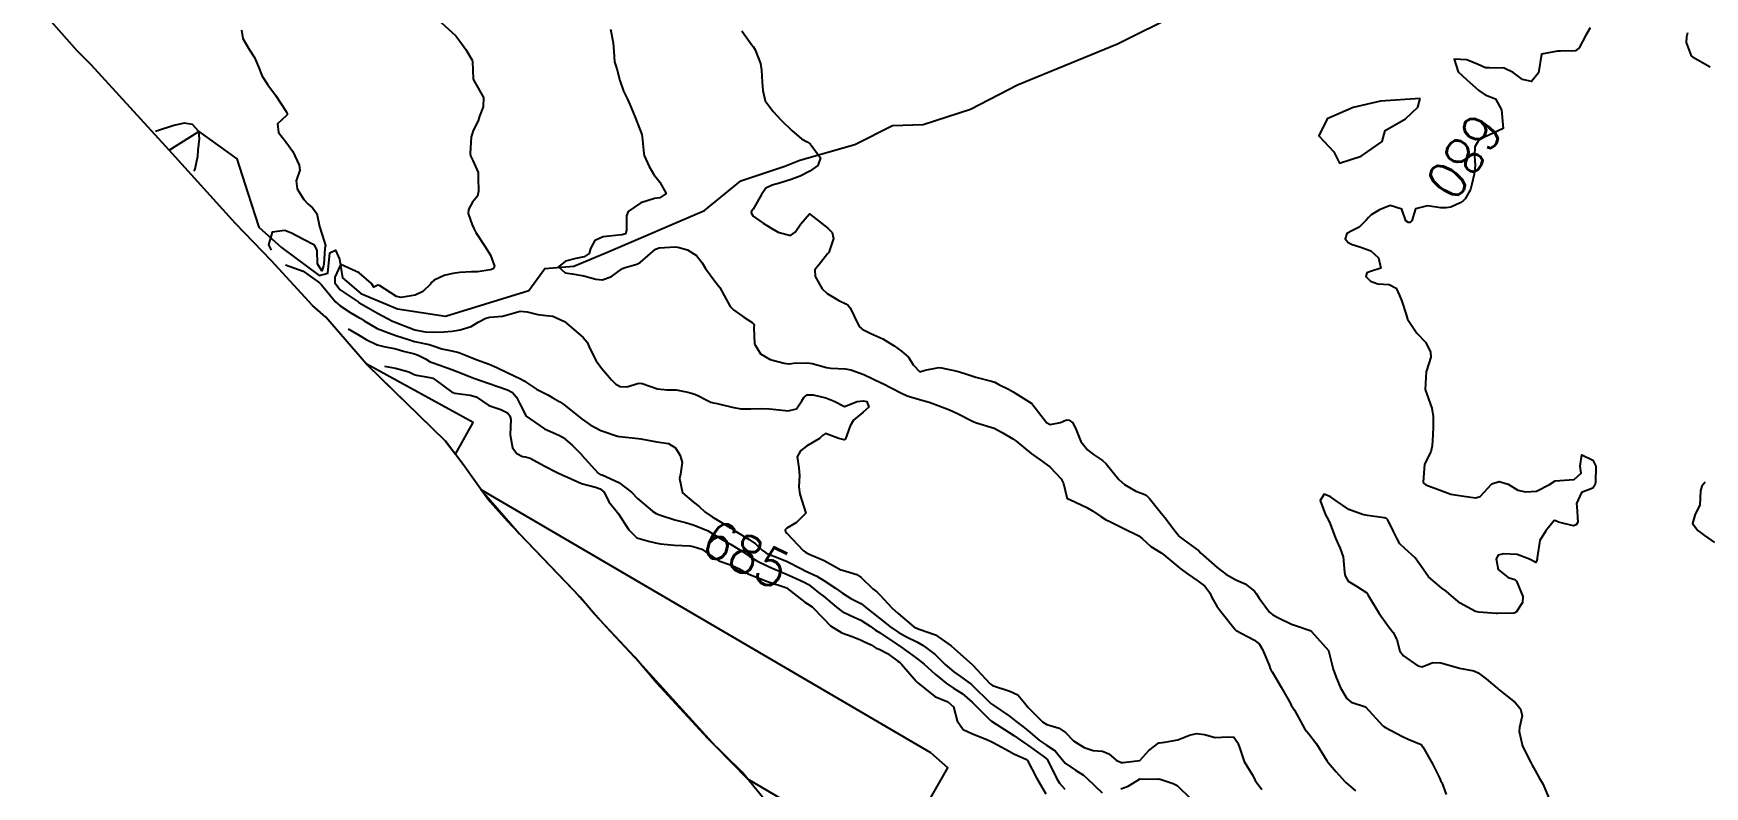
# Model space of a CAD drawing. Header units: metres. Extents: x 298520 to 308411, y 7433745 to 7450750.
# Drawn here: x 300503.5 to 300682, y 7448375.4 to 7448455.9 of the extents above; entities that cross this region are included whole.
import ezdxf
from ezdxf.enums import TextEntityAlignment as Align

# ---------------------------------------------------------------- set-up
doc = ezdxf.new("R2010")
doc.units = ezdxf.units.M
doc.header["$LTSCALE"] = 10
for name, color, linetype in [('Area', 45, 'Continuous'), ('Cotas', 45, 'Continuous'), ('Curvas de Nivel 1m', 11, 'Continuous'), ('Curvas de Nivel 5m', 15, 'Continuous'), ('Edificações', 30, 'Continuous'), ('Hidrografia', 140, 'Continuous')]:
    doc.layers.add(name, color=color, linetype=linetype)
doc.styles.add('Style-STANDARD', font='STANDARD.shx')

msp = doc.modelspace()

# ---------------------------------------------------------------- linework, layer by layer
at = {"layer": 'Area'}
msp.add_polyline3d([(300582.36, 7448373.05, 689.95), (300579.2, 7448376.9, 690.56), (300575.54, 7448380.5, 691.03), (300570.05, 7448386.47, 691.04), (300567.74, 7448389.2, 690.54), (300563.43, 7448393.79, 690.01), (300561.91, 7448395.61, 689.76), (300555.42, 7448402.39, 686.27), (300554.16, 7448403.73, 686.22), (300553.84, 7448404.08, 686.26), (300552.06, 7448406.07, 686.2), (300549.41, 7448409.8, 686.38), (300547.53, 7448412.29, 686.25), (300539.08, 7448420.51, 687.53), (300534.73, 7448425.53, 683.77), (300533.32, 7448426.8, 689.67), (300528.94, 7448431.54, 688.06), (300525.08, 7448435.53, 684.48), (300518, 7448443.38, 698.36), (300509.67, 7448452.51, 684.81), (300508.19, 7448454, 696.1), (300503.51, 7448459.27, 697.48)], dxfattribs=at)
at = {"layer": 'Curvas de Nivel 1m', "flags": 128}
for points, elevation in [([(300547.01, 7448457.07), (300548.61, 7448455.6), (300549.07, 7448455.04), (300549.69, 7448454.13), (300550.38, 7448453.02), (300550.42, 7448452.86), (300550.49, 7448451.02), (300550.56, 7448450.83), (300551.6, 7448449.01), (300551.54, 7448448), (300551.15, 7448447.01), (300551, 7448446.52), (300550.49, 7448445.49), (300550.32, 7448445.02), (300550.28, 7448444.82), (300550.15, 7448443.02), (300550.2, 7448442.77), (300550.46, 7448442.28), (300551.02, 7448441.01), (300551.03, 7448440.42), (300551.05, 7448439.01), (300550.95, 7448438.47), (300550.4, 7448437.82), (300549.98, 7448437.03), (300549.96, 7448436.6), (300550.38, 7448435.39), (300550.55, 7448435.02), (300550.78, 7448434.6), (300551.81, 7448433.01), (300552.33, 7448432.17), (300552.75, 7448431), (300552.6, 7448430.71), (300552.32, 7448430.58), (300550.94, 7448430.39), (300550.31, 7448430.37), (300549.04, 7448430.31), (300548.31, 7448430.22), (300547.38, 7448429.99), (300546.3, 7448429.48), (300546.08, 7448429.29), (300545.93, 7448429.07), (300545.1, 7448428.27), (300544.28, 7448427.89), (300542.79, 7448427.63), (300542.28, 7448427.75), (300540.49, 7448428.93), (300540.29, 7448428.96), (300539.88, 7448428.73), (300539.63, 7448429.15), (300538.31, 7448430.27), (300536.36, 7448431.15), (300536.32, 7448431.13), (300535.69, 7448429.81), (300535.72, 7448429.2), (300536.29, 7448428.46), (300538.19, 7448427.17), (300538.27, 7448427.12), (300539.51, 7448426.4), (300540.26, 7448425.98), (300541.88, 7448425.12), (300542.25, 7448424.96), (300542.51, 7448424.85), (300544.24, 7448424.18), (300545.36, 7448423.96), (300546.24, 7448423.92), (300547.34, 7448423.96), (300548.24, 7448424.04), (300549.1, 7448424.18), (300550.25, 7448424.55), (300550.56, 7448424.7), (300551.03, 7448425.01), (300551.82, 7448425.44), (300552.26, 7448425.55), (300553.6, 7448425.65), (300554.26, 7448425.82), (300555.5, 7448426.19), (300556.26, 7448426.12), (300557.38, 7448425.82), (300558.26, 7448425.72), (300559, 7448425.66), (300560.25, 7448425.08), (300560.46, 7448424.9), (300562.23, 7448423.36), (300562.67, 7448422.88), (300562.99, 7448422.1), (300563.63, 7448420.87), (300564.19, 7448420.07), (300565.25, 7448418.84), (300565.7, 7448418.37), (300566.17, 7448418.12), (300566.88, 7448418.1), (300568.17, 7448418.49), (300568.54, 7448418.43), (300570.16, 7448417.86), (300571.17, 7448417.78), (300572.16, 7448417.76), (300573.4, 7448417.51), (300574.16, 7448417.31), (300574.56, 7448417.14), (300575.28, 7448416.72), (300575.88, 7448416.45), (300576.15, 7448416.38), (300576.55, 7448416.3), (300578.15, 7448415.92), (300579.08, 7448415.75), (300580.14, 7448415.75), (300581.26, 7448415.77), (300582.14, 7448415.73), (300583.15, 7448415.62), (300584.14, 7448415.51), (300585.02, 7448415.74), (300585.58, 7448416.61), (300585.8, 7448416.96), (300586.16, 7448417.24), (300586.79, 7448417.22), (300588.16, 7448416.92), (300589.02, 7448416.56), (300590.15, 7448416), (300591.48, 7448416.53), (300592.15, 7448416.61), (300592.51, 7448416.52), (300592.74, 7448415.92), (300592.14, 7448415.37), (300591.11, 7448414.54), (300590.73, 7448413.94), (300590.23, 7448412.55), (300590.1, 7448412.43), (300589.53, 7448412.56), (300588.11, 7448413.09), (300587.8, 7448412.88), (300587.46, 7448412.58), (300586.09, 7448411.75), (300585.44, 7448411.26), (300585.1, 7448410.61), (300585.25, 7448409.42), (300585.35, 7448408.61), (300585.25, 7448407.4), (300585.36, 7448406.61), (300586.01, 7448404.6), (300585.01, 7448403.59), (300583.99, 7448402.98), (300583.8, 7448402.8), (300583.85, 7448402.62), (300583.98, 7448402.47), (300585.71, 7448400.6), (300585.96, 7448400.42), (300586.31, 7448400.24), (300587.95, 7448399.54), (300589.75, 7448398.55), (300589.93, 7448398.49), (300591.44, 7448398.04), (300591.92, 7448397.71), (300593.18, 7448396.51), (300593.58, 7448396.18), (300593.91, 7448395.86), (300595.19, 7448394.49), (300595.88, 7448393.86), (300597.56, 7448392.45), (300597.75, 7448392.34), (300597.86, 7448392.29), (300598.1, 7448392.2), (300599.85, 7448391.6), (300601.54, 7448390.41), (300601.84, 7448390.13), (300603.81, 7448388.38), (300605.71, 7448386.36), (300605.79, 7448386.29), (300605.96, 7448386.19), (300607.78, 7448385.55), (300608.64, 7448385.18), (300609.37, 7448384.32), (300609.77, 7448383.82), (300611.27, 7448382.29), (300611.74, 7448382.01), (300613.07, 7448381.61), (300613.73, 7448381.14), (300614.61, 7448380.25), (300615.72, 7448379.55), (300616.71, 7448379.23), (300617.71, 7448379.15), (300618.36, 7448378.86), (300619.17, 7448378.2), (300619.7, 7448377.96), (300619.92, 7448377.96), (300621.69, 7448378.17), (300622.64, 7448379.23), (300623.72, 7448380.04), (300623.8, 7448380.06), (300624.34, 7448380.13), (300625.52, 7448380.33), (300625.73, 7448380.38), (300626.99, 7448380.85), (300627.73, 7448381.04), (300628.59, 7448380.95), (300629.73, 7448380.6), (300631.08, 7448380.7), (300631.73, 7448380.66), (300632.14, 7448380.05), (300632.4, 7448379.35), (300632.82, 7448378.04), (300633.68, 7448376.67), (300633.9, 7448376.26), (300634.01, 7448376.03), (300634.71, 7448375.06)], 683), ([(300525.72, 7448456.22), (300525.86, 7448455.32), (300526.59, 7448454.1), (300527.14, 7448453.3), (300527.56, 7448452.28), (300527.96, 7448451.29), (300528.55, 7448450.36), (300529.36, 7448449.27), (300530.52, 7448447.5), (300530.61, 7448447.26), (300530.61, 7448447.16), (300530.51, 7448447.04), (300529.57, 7448446.2), (300529.7, 7448445.27), (300530.48, 7448444.27), (300531.22, 7448443.25), (300531.9, 7448441.79), (300531.95, 7448441.24), (300531.57, 7448440.1), (300531.67, 7448439.25), (300532.4, 7448438.12), (300532.81, 7448437.65), (300533.31, 7448437.23), (300533.77, 7448436.6), (300534.08, 7448435.21), (300534.36, 7448434.32), (300534.7, 7448433.21), (300534.65, 7448432.89), (300534.54, 7448431.21), (300534.51, 7448431.01), (300534.31, 7448430.49), (300533.87, 7448431.22), (300533.81, 7448432.69), (300533.53, 7448433.22), (300532.35, 7448433.83), (300531.09, 7448434.53), (300530.37, 7448434.81), (300529.01, 7448434.63), (300528.61, 7448433.28), (300528.91, 7448432.7)], 684), ([(300565.14, 7448456.33), (300565.43, 7448454.84), (300565.5, 7448453.93), (300565.56, 7448452.84), (300565.81, 7448452.07), (300566.14, 7448450.84), (300566.55, 7448449.68), (300566.96, 7448448.83), (300567.31, 7448448.03), (300567.82, 7448446.82), (300568.49, 7448445.07), (300568.54, 7448444.81), (300568.7, 7448443.04), (300568.75, 7448442.81), (300569.29, 7448441.64), (300569.76, 7448440.79), (300570.43, 7448439.96), (300571.08, 7448438.77), (300570.41, 7448438.28), (300569.85, 7448438.23), (300568.4, 7448437.77), (300567.04, 7448436.82), (300566.84, 7448436.37), (300566.85, 7448434.83), (300566.75, 7448434.44), (300566.37, 7448434.33), (300565, 7448434.21), (300564.36, 7448434.11), (300563.49, 7448433.74), (300563.02, 7448432.87), (300562.86, 7448432.35), (300562.33, 7448431.98), (300561.43, 7448431.79), (300560.33, 7448431.52), (300559.59, 7448430.91), (300560.31, 7448430.29), (300561.05, 7448430.16), (300562.31, 7448429.97), (300563.57, 7448429.6), (300564.3, 7448429.52), (300565.26, 7448429.9), (300566.32, 7448430.65), (300566.43, 7448430.72), (300566.7, 7448430.83), (300567.95, 7448431.19), (300568.33, 7448431.38), (300569.97, 7448432.79), (300570.34, 7448432.96), (300572.07, 7448433.04), (300572.35, 7448433.01), (300573.36, 7448432.75), (300574.34, 7448432.12), (300574.95, 7448431.36), (300575.3, 7448430.73), (300576.3, 7448429.37), (300576.82, 7448428.7), (300577.51, 7448427.47), (300577.92, 7448426.69), (300578.27, 7448426.31), (300579.4, 7448425.54), (300580.26, 7448424.97), (300580.42, 7448424.83), (300580.48, 7448424.67), (300580.47, 7448424.45), (300580.52, 7448422.67), (300581.17, 7448421.62), (300582.21, 7448421.02), (300583.7, 7448420.63), (300584.2, 7448420.56), (300584.26, 7448420.56), (300584.7, 7448420.61), (300586.2, 7448420.67), (300586.69, 7448420.59), (300588.2, 7448420.16), (300588.68, 7448420.08), (300590.2, 7448420.02), (300590.83, 7448419.9), (300592.19, 7448419.4), (300594.12, 7448418.5), (300594.17, 7448418.47), (300594.22, 7448418.46), (300596.16, 7448417.44), (300596.83, 7448417.14), (300598.16, 7448416.75), (300599.17, 7448416.44), (300600.15, 7448416.08), (300601.35, 7448415.62), (300602.14, 7448415.27), (300603.89, 7448414.38), (300604.12, 7448414.29), (300604.25, 7448414.25), (300606.12, 7448413.69), (300606.99, 7448413.22), (300608.11, 7448412.55), (300608.44, 7448412.33), (300610.09, 7448410.98), (300611.03, 7448410.3), (300612.07, 7448409.53), (300613.28, 7448408.27), (300613.53, 7448407.75), (300613.87, 7448406.26), (300613.93, 7448406.16), (300614.03, 7448406.11), (300614.26, 7448406.03), (300616.02, 7448405.21), (300616.62, 7448404.83), (300617.5, 7448404.22), (300618.01, 7448403.92), (300618.54, 7448403.67), (300619.99, 7448402.96), (300621.57, 7448402.17), (300621.98, 7448401.84), (300622.84, 7448401.02), (300623.96, 7448400.34), (300624.26, 7448400.14), (300625.94, 7448398.72), (300626.77, 7448398.11), (300627.93, 7448397.33), (300628.62, 7448396.79), (300629.16, 7448396.08), (300629.39, 7448395.56), (300629.9, 7448394.65), (300630.34, 7448394.07), (300631.86, 7448392.14), (300631.97, 7448392.05), (300633.85, 7448391.06), (300634.44, 7448390.61), (300634.8, 7448390.02), (300635.48, 7448388.34), (300635.61, 7448388), (300635.67, 7448387.86), (300635.81, 7448387.63), (300636.78, 7448385.99), (300637.78, 7448384.24), (300637.86, 7448384.07), (300637.91, 7448383.98), (300638.19, 7448383.55), (300639.05, 7448381.96), (300639.3, 7448381.52), (300639.73, 7448381.02), (300640.55, 7448379.94), (300641.69, 7448378.07), (300641.79, 7448377.93), (300642.66, 7448376.94), (300643.58, 7448375.91), (300643.67, 7448375.82), (300644.7, 7448374.93)], 682), ([(300579.16, 7448456.15), (300580.22, 7448454.67), (300580.39, 7448454.46), (300580.6, 7448454.11), (300581.16, 7448452.65), (300581.29, 7448451.94), (300581.36, 7448450.65), (300581.43, 7448449.77), (300581.67, 7448448.65), (300582.52, 7448447.52), (300583.34, 7448446.63), (300584.5, 7448445.48), (300585.53, 7448444.6), (300586.16, 7448444.27), (300586.48, 7448444.07), (300587.58, 7448442.58), (300587.29, 7448441.75), (300586.45, 7448441.15), (300585.4, 7448440.61), (300584.72, 7448440.34), (300584.44, 7448440.26), (300583.2, 7448439.87), (300582.43, 7448439.66), (300581.74, 7448439.34), (300581.26, 7448438.66), (300580.4, 7448437.09), (300580.22, 7448436.85), (300580.17, 7448436.67), (300580.39, 7448436.33), (300581.46, 7448435.57), (300582.37, 7448435.02), (300583.04, 7448434.63), (300584.36, 7448434.25), (300584.86, 7448434.61), (300585.46, 7448435.52), (300586.39, 7448436.59), (300588.37, 7448435.04), (300588.83, 7448434.57), (300588.98, 7448433.94), (300588.51, 7448432.57), (300588.45, 7448432.46), (300588.34, 7448432.3), (300587.57, 7448431.33), (300586.96, 7448430.58), (300586.99, 7448429.9), (300587.77, 7448428.58), (300588.29, 7448428.07), (300589.52, 7448427.31), (300590.28, 7448426.96), (300590.52, 7448426.8), (300590.74, 7448426.54), (300591.17, 7448425.63), (300591.72, 7448424.53), (300591.99, 7448424.28), (300592.24, 7448424.14), (300592.95, 7448423.8), (300594.23, 7448423.21), (300595.45, 7448422.49), (300596.22, 7448421.92), (300596.99, 7448421.25), (300597.49, 7448420.46), (300598.19, 7448419.68), (300598.77, 7448419.87), (300600.2, 7448420.16), (300600.49, 7448420.13), (300602.19, 7448419.77), (300603.09, 7448419.49), (300604.18, 7448419.14), (300605.83, 7448418.71), (300606.18, 7448418.58), (300606.63, 7448418.35), (300607.66, 7448417.83), (300608.17, 7448417.54), (300610.15, 7448416.31), (300611.7, 7448414.29), (300612.12, 7448414.06), (300613.21, 7448414.27), (300613.84, 7448414.55), (300614.13, 7448414.53), (300614.52, 7448414.26), (300614.87, 7448413.49), (300615.39, 7448412.25), (300616.09, 7448411.36), (300616.73, 7448410.87), (300617.71, 7448410.22), (300618.08, 7448409.86), (300619.44, 7448408.2), (300620.05, 7448407.65), (300621.27, 7448406.95), (300622.04, 7448406.65), (300622.37, 7448406.5), (300622.7, 7448406.16), (300624.01, 7448404.57), (300624.36, 7448404.14), (300625.44, 7448402.67), (300625.89, 7448402.12), (300625.98, 7448402.03), (300626.4, 7448401.7), (300627.97, 7448400.56), (300628.2, 7448400.33), (300628.43, 7448400.09), (300629.94, 7448398.78), (300630.85, 7448398.06), (300631.93, 7448397.47), (300632.93, 7448397.05), (300633.92, 7448396.26), (300634.09, 7448396.02), (300634.42, 7448395.5), (300635.53, 7448394), (300635.89, 7448393.73), (300636.49, 7448393.39), (300637.87, 7448392.73), (300638.43, 7448392.54), (300639.86, 7448392.05), (300640.01, 7448391.95), (300641.84, 7448389.93), (300642.32, 7448387.92), (300642.6, 7448387.13), (300643.13, 7448385.92), (300643.78, 7448384.79), (300644.26, 7448384.38), (300645.77, 7448383.88), (300647.64, 7448381.86), (300647.74, 7448381.78), (300647.92, 7448381.68), (300649.73, 7448380.74), (300650.34, 7448380.44), (300651.72, 7448379.86), (300651.78, 7448379.81), (300651.9, 7448379.63), (300652.94, 7448377.8), (300653.68, 7448376.31), (300653.84, 7448375.96), (300653.92, 7448375.79), (300654.41, 7448374.53)], 681), ([(300680.18, 7448455.92), (300680.06, 7448455.48), (300680.03, 7448454.89), (300680.56, 7448453.47), (300680.6, 7448453.43), (300680.72, 7448453.35), (300682.59, 7448452.29)], 679), ([(300520.63, 7448441.19), (300520.77, 7448441.38), (300521.08, 7448442.75), (300521.12, 7448443.37), (300521.25, 7448444.61), (300521.18, 7448445.37), (300520.5, 7448446.14), (300519.61, 7448446.28), (300518.5, 7448446.02), (300516.67, 7448445.43), (300516.54, 7448445.38)], 684), ([(300530.45, 7448431.13), (300532.31, 7448430.44), (300534.08, 7448429.21), (300534.29, 7448428.99), (300535.78, 7448427.19), (300536.27, 7448426.75), (300537.43, 7448426.01), (300538.26, 7448425.51), (300538.47, 7448425.38), (300538.82, 7448425.16), (300540.24, 7448424.34), (300541.55, 7448423.81), (300542.23, 7448423.58), (300543.68, 7448423.1), (300544.1, 7448422.97), (300544.22, 7448422.95), (300545.77, 7448422.63), (300546.22, 7448422.48), (300547.14, 7448422.14), (300548.21, 7448421.93), (300548.94, 7448421.77), (300550.21, 7448421.25), (300550.79, 7448421.01), (300552.2, 7448420.51), (300553.02, 7448420.16), (300554.18, 7448419.6), (300555.53, 7448418.96), (300555.94, 7448418.72), (300556.17, 7448418.57), (300557.25, 7448417.85), (300558.16, 7448417.39), (300558.47, 7448417.24), (300559, 7448416.92), (300559.73, 7448416.48), (300560.15, 7448416.21), (300561.81, 7448414.88), (300562.13, 7448414.63), (300562.97, 7448414.02), (300564.11, 7448413.41), (300565.89, 7448412.83), (300566.06, 7448412.79), (300566.1, 7448412.78), (300566.16, 7448412.77), (300568.1, 7448412.58), (300568.38, 7448412.53), (300570.1, 7448412.22), (300571.35, 7448412.02), (300572.09, 7448411.56), (300572.6, 7448410.75), (300572.8, 7448410.02), (300572.63, 7448408.75), (300572.5, 7448408.3), (300572.83, 7448406.75), (300574.02, 7448405.76), (300574.61, 7448405.32), (300575.23, 7448404.73), (300576, 7448404.19), (300577.25, 7448403.45), (300577.99, 7448402.98), (300578.43, 7448402.69), (300579.97, 7448401.76), (300580.64, 7448401.33), (300581.34, 7448400.65), (300581.69, 7448400.37), (300581.96, 7448400.23), (300582.6, 7448399.99), (300583.95, 7448399.45), (300585.6, 7448398.6), (300585.93, 7448398.44), (300587.19, 7448397.84), (300587.92, 7448397.41), (300589.18, 7448396.56), (300589.91, 7448396.04), (300590.83, 7448395.47), (300591.9, 7448394.93), (300592.14, 7448394.77), (300592.43, 7448394.52), (300593.88, 7448393.38), (300594.98, 7448392.49), (300595.86, 7448391.88), (300596.77, 7448391.39), (300597.85, 7448390.84), (300598.55, 7448390.44), (300599.83, 7448389.47), (300600.88, 7448388.42), (300601.81, 7448387.62), (300602.54, 7448387.14), (300603.57, 7448386.38), (300603.7, 7448386.29), (300603.79, 7448386.21), (300605.66, 7448384.36), (300605.77, 7448384.26), (300606.1, 7448384.03), (300607.75, 7448382.88), (300608.46, 7448382.33), (300609.2, 7448381.78), (300609.73, 7448381.37), (300610.97, 7448380.3), (300611.72, 7448379.79), (300612.64, 7448379.2), (300613.39, 7448378.26), (300613.7, 7448377.87), (300614.8, 7448377.14), (300615.68, 7448376.6), (300616.07, 7448376.24), (300617.66, 7448374.71)], 684), ([(300541.01, 7448420.31), (300542.19, 7448420.08), (300543.59, 7448419.71), (300544.19, 7448419.42), (300544.42, 7448419.34), (300545.85, 7448419.08), (300546.18, 7448419), (300546.38, 7448418.87), (300548.16, 7448417.55), (300548.52, 7448417.41), (300550.15, 7448417.21), (300550.8, 7448417.01), (300552.14, 7448416.08), (300553.45, 7448415.68), (300554.14, 7448415.33), (300554.3, 7448415.14), (300554.38, 7448414.98), (300554.49, 7448414.61), (300554.44, 7448412.97), (300554.67, 7448411.56), (300555.15, 7448410.96), (300555.76, 7448410.64), (300556.08, 7448410.62), (300556.55, 7448410.47), (300558.07, 7448409.65), (300559.46, 7448408.92), (300560.06, 7448408.64), (300560.54, 7448408.42), (300562.05, 7448407.77), (300563.55, 7448407.36), (300564.04, 7448407.2), (300564.48, 7448406.85), (300564.97, 7448405.79), (300565.74, 7448404.83), (300566.01, 7448404.52), (300567.11, 7448402.82), (300567.97, 7448401.94), (300569.19, 7448401.58), (300569.97, 7448401.42), (300570.5, 7448401.32), (300571.97, 7448401.16), (300573.62, 7448401.09), (300573.97, 7448401.04), (300574.9, 7448400.73), (300575.96, 7448400), (300576.72, 7448399.48), (300577.95, 7448399.06), (300578.84, 7448398.68), (300579.93, 7448398.06), (300580.91, 7448397.68), (300581.92, 7448397.29), (300583.89, 7448396.64), (300583.91, 7448396.63), (300583.94, 7448396.62), (300585.9, 7448395.08), (300586.19, 7448394.89), (300586.67, 7448394.59), (300587.87, 7448393.36), (300588.65, 7448392.56), (300589.86, 7448391.81), (300590.97, 7448391.42), (300591.85, 7448391.04), (300592.2, 7448390.88), (300592.97, 7448390.51), (300593.52, 7448390.18), (300593.84, 7448390.06), (300594.73, 7448389.59), (300595.83, 7448388.78), (300596, 7448388.65), (300596.21, 7448388.47), (300597.8, 7448386.64), (300597.97, 7448386.45), (300599.78, 7448385), (300601.18, 7448384.42), (300601.77, 7448383.9), (300602.18, 7448382.4), (300602.8, 7448381.46), (300603.73, 7448381.05), (300605.43, 7448380.36), (300605.72, 7448380.21), (300606.01, 7448380.07), (300607.71, 7448379.14), (300608.23, 7448378.86), (300609.5, 7448378.31), (300609.7, 7448378.15), (300610.64, 7448376.3), (300611.66, 7448374.6)], 686), ([(300682.06, 7448407.92), (300681.71, 7448407.46), (300681.56, 7448406.97), (300681.5, 7448405.46), (300681.01, 7448404.47), (300680.72, 7448403.47), (300681.29, 7448402.75), (300681.99, 7448402.22), (300683.06, 7448401.44)], 679), ([(300619.66, 7448375.13), (300620.45, 7448375.4), (300621.63, 7448376.17), (300621.66, 7448376.19), (300621.67, 7448376.19), (300623.65, 7448376.18), (300623.67, 7448376.18), (300623.71, 7448376.19), (300623.87, 7448376.15), (300625.25, 7448375.71), (300625.67, 7448375.47), (300627.08, 7448374.11)], 684)]:
    msp.add_lwpolyline(points, dxfattribs=dict(at, elevation=elevation))
at = {"layer": 'Curvas de Nivel 5m', "flags": 128}
for points, elevation in [([(300669.77, 7448456.47), (300669.27, 7448455.61), (300668.61, 7448454.32), (300668.22, 7448454.01), (300666.61, 7448453.96), (300666.28, 7448453.97), (300664.6, 7448453.66), (300664.26, 7448451.66), (300663.52, 7448450.72), (300662.57, 7448450.94), (300661.55, 7448451.7), (300660.59, 7448452.15), (300659.02, 7448452.17), (300658.59, 7448452.18), (300657.81, 7448452.53), (300656.6, 7448453.03), (300655.26, 7448453.11), (300655.69, 7448451.77), (300656.57, 7448450.95), (300657.89, 7448449.75), (300658.55, 7448449.3), (300659.68, 7448448.86), (300660.31, 7448447.71), (300660.5, 7448445.71), (300658.49, 7448444.76), (300657.84, 7448444.4), (300657.48, 7448443.75), (300657.44, 7448442.78), (300657.5, 7448441.75), (300657.39, 7448440.81), (300657.15, 7448439.75), (300657, 7448439.19), (300656.42, 7448438.19), (300656.2, 7448437.98), (300655.88, 7448437.77), (300654.89, 7448437.29), (300654.41, 7448437.21), (300653.83, 7448437.21), (300652.41, 7448437.42), (300651.12, 7448437.11), (300650.72, 7448435.83), (300650.57, 7448435.65), (300650.39, 7448435.65), (300650.09, 7448435.83), (300649.66, 7448437.09), (300648.41, 7448437.48), (300647.29, 7448436.99), (300646.4, 7448436.48), (300646.09, 7448436.19), (300645.85, 7448435.89), (300645.12, 7448435.15), (300644.38, 7448434.81), (300643.79, 7448434.49), (300643.63, 7448433.91), (300643.95, 7448433.5), (300644.36, 7448433.31), (300645.17, 7448433.07), (300646.35, 7448432.63), (300647.17, 7448431.87), (300647.42, 7448430.77), (300646.32, 7448430.43), (300645.92, 7448430.28), (300645.83, 7448429.88), (300646.31, 7448429.4), (300647.09, 7448429.09), (300648.3, 7448429.03), (300649.07, 7448428.62), (300649.42, 7448427.84), (300649.68, 7448427.23), (300650.14, 7448425.83), (300650.27, 7448425.34), (300651.26, 7448423.82), (300652.23, 7448422.82), (300652.74, 7448421.8), (300652.76, 7448421.26), (300652.29, 7448419.81), (300652.27, 7448419.73), (300652.17, 7448417.81), (300652.86, 7448415.8), (300653.01, 7448414.93), (300653, 7448413.8), (300652.97, 7448412.95), (300652.89, 7448411.8), (300652.75, 7448411.15), (300652.08, 7448409.81), (300651.96, 7448407.91), (300652, 7448407.81), (300652.05, 7448407.75), (300652.23, 7448407.63), (300654.04, 7448406.94), (300654.9, 7448406.63), (300656.04, 7448406.43), (300657.55, 7448406.23), (300658.04, 7448406.37), (300659.29, 7448407.72), (300660.06, 7448407.98), (300661.04, 7448407.7), (300662.05, 7448407.06), (300662.87, 7448406.86), (300664.05, 7448406.94), (300665.44, 7448407.65), (300666.06, 7448408.05), (300667.53, 7448408.16), (300668.06, 7448408.19), (300668.82, 7448408.85), (300668.73, 7448409.61), (300668.89, 7448410.82), (300670.08, 7448410.25), (300670.37, 7448409.6), (300670.34, 7448407.88), (300670.29, 7448407.6), (300670.05, 7448407.26), (300668.85, 7448406.81), (300668.33, 7448405.62), (300668.35, 7448405.3), (300668.45, 7448403.62), (300668.29, 7448403.33), (300668, 7448403.24), (300666.4, 7448403.64), (300666.01, 7448403.79), (300665.88, 7448403.76), (300665.79, 7448403.64), (300665.03, 7448402.69), (300664.41, 7448401.66), (300664.13, 7448399.83), (300664.11, 7448399.67), (300664.08, 7448399.55), (300663.96, 7448399.3), (300663.3, 7448399.68), (300661.97, 7448400.16), (300660.51, 7448400.26), (300659.97, 7448400.09), (300659.75, 7448399.72), (300659.95, 7448398.58), (300661.02, 7448397.7), (300661.74, 7448397.5), (300661.93, 7448397.32), (300662.6, 7448395.68), (300662.55, 7448395.04), (300661.89, 7448394.02), (300661.67, 7448393.9), (300659.89, 7448393.86), (300659.74, 7448393.87), (300657.89, 7448394), (300657.54, 7448394.09), (300655.9, 7448394.98), (300654.97, 7448395.77), (300654.39, 7448396.26), (300653.92, 7448396.58), (300652.52, 7448397.8), (300651.94, 7448398.59), (300651.09, 7448399.82), (300649.97, 7448400.82), (300649.46, 7448401.32), (300649.15, 7448401.84), (300648.77, 7448402.63), (300648.17, 7448403.86), (300648.01, 7448404.01), (300647.79, 7448404.08), (300646.01, 7448404.33), (300645.45, 7448404.45), (300644.02, 7448404.99), (300642.66, 7448405.92), (300642.04, 7448406.34), (300641.36, 7448406.62), (300640.94, 7448405.94), (300641.52, 7448404.42), (300641.8, 7448403.93), (300642, 7448403.46), (300642.58, 7448401.92), (300643.09, 7448400.8), (300643.41, 7448399.92), (300643.55, 7448398.3), (300643.62, 7448397.91), (300643.93, 7448397.33), (300644.81, 7448396.79), (300645.91, 7448396.09), (300646.05, 7448395.88), (300646.21, 7448395.58), (300647.26, 7448393.87), (300647.87, 7448392.97), (300648.34, 7448392.33), (300648.73, 7448391.85), (300649.12, 7448391.1), (300649.46, 7448389.84), (300649.84, 7448389.33), (300651.37, 7448388.26), (300651.82, 7448388.16), (300652.99, 7448388.64), (300653.83, 7448388.61), (300655.46, 7448388.12), (300655.82, 7448388.03), (300657.35, 7448387.74), (300657.81, 7448387.53), (300658.67, 7448386.87), (300659.8, 7448385.93), (300659.92, 7448385.84), (300660.06, 7448385.72), (300661.77, 7448384.35), (300662.35, 7448383.68), (300662.5, 7448382.93), (300662.22, 7448381.69), (300662.19, 7448381.24), (300662.57, 7448379.68), (300663.44, 7448377.93), (300663.59, 7448377.67), (300663.69, 7448377.48), (300664.32, 7448376.3), (300664.71, 7448375.66), (300665.51, 7448373.8)], 680), ([(300537.13, 7448424.28), (300538.23, 7448423.65), (300539.06, 7448423.16), (300540.22, 7448422.59), (300540.95, 7448422.39), (300542.21, 7448422.14), (300543.03, 7448421.92), (300544.21, 7448421.61), (300544.59, 7448421.48), (300545.37, 7448421.08), (300545.9, 7448420.78), (300546.2, 7448420.66), (300546.82, 7448420.44), (300548.19, 7448419.93), (300548.85, 7448419.7), (300550.18, 7448419.16), (300550.54, 7448419.02), (300552.17, 7448418.43), (300553.01, 7448418.15), (300554.16, 7448417.76), (300554.67, 7448417.48), (300555.09, 7448416.97), (300555.47, 7448416.29), (300556.13, 7448414.95), (300558.11, 7448413.6), (300559.63, 7448412.91), (300560.1, 7448412.68), (300561.07, 7448411.87), (300562.01, 7448410.88), (300562.04, 7448410.84), (300562.08, 7448410.78), (300563.84, 7448408.86), (300564.06, 7448408.74), (300564.25, 7448408.67), (300566.05, 7448407.87), (300567.38, 7448406.82), (300568.03, 7448406.15), (300569.62, 7448404.79), (300570.01, 7448404.57), (300570.37, 7448404.42), (300572, 7448403.89), (300573.14, 7448403.6), (300573.99, 7448403.33), (300575.52, 7448402.72), (300575.98, 7448402.47), (300577.06, 7448401.79), (300577.97, 7448401.28), (300578.97, 7448400.68), (300579.96, 7448399.99), (300580.77, 7448399.48), (300581.95, 7448398.91), (300582.58, 7448398.63), (300583.93, 7448398.06), (300584.9, 7448397.63), (300585.92, 7448397.17), (300586.29, 7448396.97), (300586.81, 7448396.59), (300587.41, 7448396.08), (300587.9, 7448395.72), (300589.28, 7448394.56), (300589.89, 7448394.07), (300590.77, 7448393.66), (300591.87, 7448393.17), (300592.88, 7448392.51), (300593.45, 7448392.1), (300593.86, 7448391.84), (300595.74, 7448390.58), (300595.84, 7448390.51), (300595.86, 7448390.5), (300595.89, 7448390.48), (300597.05, 7448389.67), (300597.83, 7448389.1), (300598.65, 7448388.44), (300599.81, 7448387.38), (300600.98, 7448386.42), (300601.79, 7448385.9), (300602.69, 7448385.3), (300603.77, 7448384.38), (300605.74, 7448382.43), (300605.83, 7448382.36), (300607.73, 7448381.16), (300608.23, 7448380.83), (300608.95, 7448380.32), (300609.41, 7448380), (300609.72, 7448379.79), (300611.49, 7448378.51), (300611.7, 7448378.35), (300611.74, 7448378.32), (300611.77, 7448378.29), (300611.85, 7448378.14), (300612.79, 7448376.27), (300613.12, 7448375.72), (300613.66, 7448375.09)], 685)]:
    msp.add_lwpolyline(points, dxfattribs=dict(at, elevation=elevation))
at = {"layer": 'Edificações'}
for points, elevation in [([(300548.58, 7448410.89), (300550.48, 7448414.29), (300539.04, 7448420.55), (300542.34, 7448417.34), (300544.57, 7448415.17), (300547.53, 7448412.29)], 686.32), ([(300579.77, 7448376.21), (300593.6, 7448368.04), (300594.51, 7448369.37), (300596.09, 7448368.46), (300601.18, 7448377.36), (300599.36, 7448378.99), (300551.35, 7448407.08), (300555.42, 7448402.39), (300561.25, 7448396.3), (300564.69, 7448392.44), (300568.21, 7448388.65), (300576.35, 7448379.7)], 690.45)]:
    msp.add_lwpolyline(points, close=True, dxfattribs=dict(at, elevation=elevation))
at = {"layer": 'Hidrografia', "elevation": 698.36}
msp.add_lwpolyline([(300518, 7448443.38), (300521.18, 7448445.37), (300525.22, 7448442.45), (300526.4, 7448438.78), (300527.58, 7448435.15), (300530, 7448432.97), (300534.03, 7448430), (300534.97, 7448430.24), (300535.18, 7448432.4), (300535.79, 7448432.69), (300536.2, 7448431.75), (300536.52, 7448429.75), (300538.48, 7448428.08), (300542.4, 7448426.41), (300547.54, 7448425.64), (300556.44, 7448428.37), (300558.12, 7448430.74), (300561.22, 7448430.98), (300564.89, 7448432.53), (300575.18, 7448436.94), (300579.06, 7448440.12), (300583.75, 7448441.67), (300585.38, 7448442.32), (300591.25, 7448443.99), (300595.27, 7448446.01), (300598.53, 7448446.13), (300603.59, 7448447.76), (300608.61, 7448450.37), (300619.28, 7448454.74), (300632.27, 7448461.22)], dxfattribs=at)
at = {"layer": 'Hidrografia'}
msp.add_lwpolyline([(300651.63, 7448448.89), (300647.37, 7448448.61), (300644.48, 7448447.95), (300641.69, 7448446.72), (300640.79, 7448444.92), (300642.4, 7448443.22), (300643.01, 7448441.99), (300645.33, 7448442.75), (300647.56, 7448444.31), (300647.89, 7448445.49), (300650.06, 7448446.72), (300651.39, 7448447.99)], close=True, dxfattribs=at)

# ---------------------------------------------------------------- texts
at = {"layer": 'Cotas', "style": 'Style-STANDARD'}
for s, rotation, p in [('680', 234.9379, (300656.36, 7448442.73, 680)), ('685', 333.3976, (300579.63, 7448400.19, 685))]:
    msp.add_text(s, height=4, rotation=rotation, dxfattribs=at).set_placement(p, align=Align.MIDDLE_CENTER)

doc.saveas('drawing.dxf')
